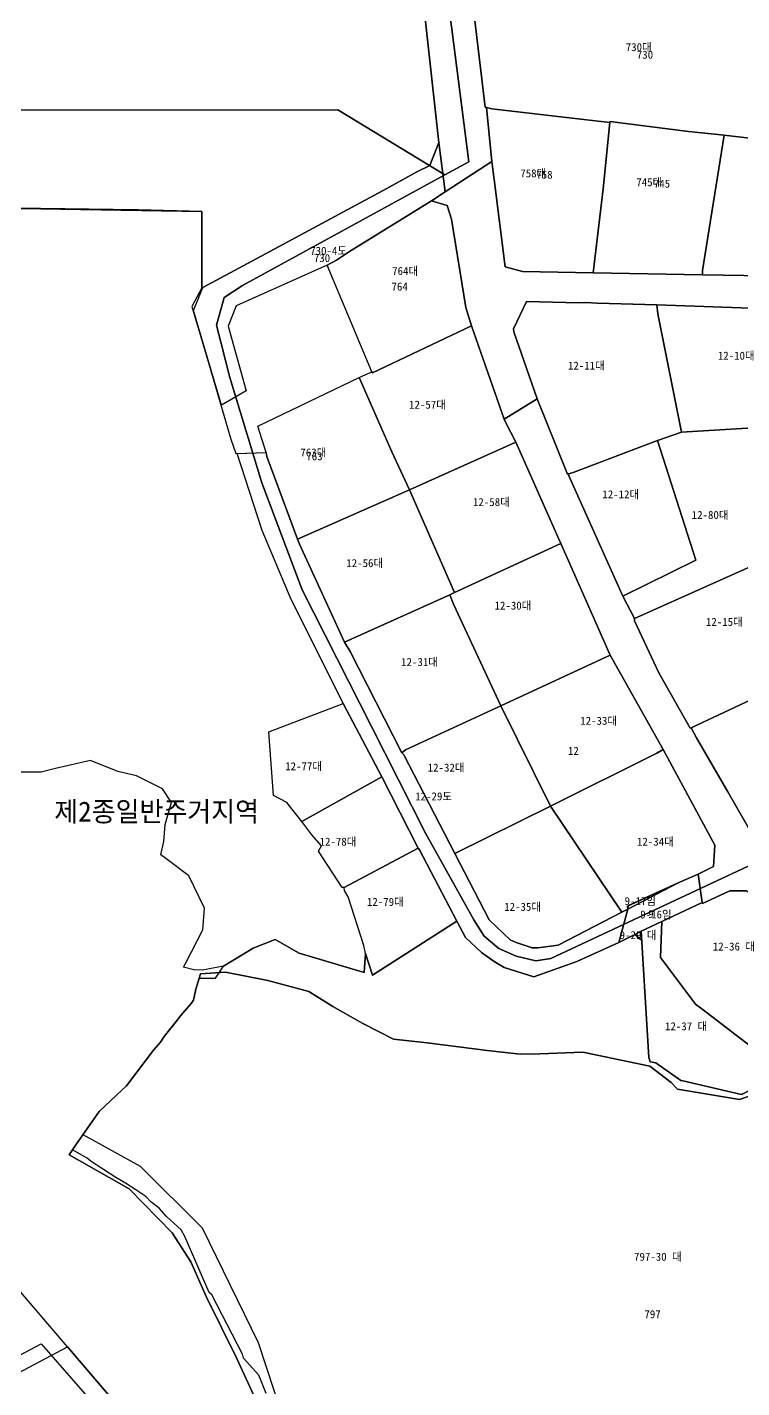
# Model space of a CAD drawing. Header units: metres. Extents: x 198218 to 208474, y 536547 to 547345.
# Drawn here: x 199153.1 to 199296.1, y 543856.3 to 544128.4 of the extents above; entities that cross this region are included whole.
import ezdxf
from ezdxf.enums import TextEntityAlignment as Align

# ---------------------------------------------------------------- set-up
doc = ezdxf.new("R2010")
doc.units = ezdxf.units.M
for name, color, linetype in [('CENTER_RADIUS', 1, 'Continuous'), ('PARCEL_BONBUN', 7, 'Continuous'), ('PARCEL_BUBUN', 8, 'Continuous'), ('PARCEL_LABEL', 3, 'Continuous'), ('ZONING', 5, 'Continuous'), ('ZONING_LABEL', 6, 'Continuous')]:
    doc.layers.add(name, color=color, linetype=linetype)

msp = doc.modelspace()

# ---------------------------------------------------------------- linework, layer by layer
at = {"layer": 'CENTER_RADIUS'}
msp.add_circle((200224.7, 544673.01), 1000, dxfattribs=at)
at = {"layer": 'PARCEL_BONBUN'}
for points in [[(199269.66, 544109.5), (199269.66, 544109.32), (199263.86, 544109.96), (199246.06, 544112.04), (199244.97, 544112.3), (199244.73, 544112.34), (199242.46, 544131.36), (199241.5, 544138.76), (199240.83, 544144.53), (199244.48, 544148.04), (199275.93, 544142.41), (199285.21, 544140.51), (199289.21, 544138.69), (199289.47, 544138.58), (199292.77, 544136.86), (199315.11, 544124.19), (199316.96, 544123.8), (199316.37, 544120.09), (199313.7, 544104.26), (199313.5, 544104.28), (199292.55, 544106.77), (199285.44, 544107.49), (199269.66, 544109.5)], [(199269.66, 544109.32), (199268.32, 544096.07), (199266.35, 544079.23), (199252.22, 544079.48), (199248.75, 544080.45), (199246.52, 544097.87), (199246.07, 544101.5), (199244.97, 544112.3), (199246.06, 544112.04), (199263.86, 544109.96), (199269.66, 544109.32)], [(199292.55, 544106.77), (199288.21, 544079.74), (199288.2, 544078.81), (199266.35, 544079.23), (199268.32, 544096.07), (199269.66, 544109.32), (199269.66, 544109.5), (199285.44, 544107.49), (199292.55, 544106.77)], [(199213.09, 544080.8), (199194.89, 544072.66), (199193.31, 544068.61), (199196.89, 544055.66), (199191.92, 544052.77), (199186.33, 544071.68), (199188.2, 544076.3), (199199.04, 544082.12), (199225.02, 544096.08), (199231.02, 544099.44), (199233.63, 544100.68), (199235.44, 544105.33), (199236.7, 544095.43), (199233.95, 544093.67), (199217.58, 544083.5), (199214.97, 544081.77), (199213.09, 544080.8)], [(199288.2, 544078.81), (199288.21, 544079.74), (199292.55, 544106.77), (199313.5, 544104.28), (199313.45, 544103.72), (199308.84, 544078.51), (199288.2, 544078.81)], [(199222.03, 544059.47), (199213.09, 544080.8), (199214.97, 544081.77), (199217.58, 544083.5), (199233.95, 544093.67), (199237.11, 544092.7), (199237.96, 544089.96), (199240.84, 544072.29), (199241.97, 544068.63), (199222.14, 544059.22), (199222.03, 544059.47)], [(199201.01, 544042.5), (199200.88, 544043.3), (199199.19, 544048.59), (199219.51, 544058.32), (199226.03, 544043.46), (199229.58, 544035.86), (199207.18, 544025.99), (199201.01, 544042.5)], [(199273.25, 543952.03), (199273.22, 543952.62), (199283.36, 543957.25), (199287.33, 543959), (199288.13, 543953.32), (199280.1, 543949.55), (199275.91, 543947.59), (199276.02, 543945.79), (199274.65, 543946.96), (199271.44, 543945.37), (199273.25, 543952.03)]]:
    msp.add_lwpolyline(points, close=True, dxfattribs=at)
for points in [[(199232.61, 544131.27), (199235.44, 544105.33), (199233.63, 544100.68), (199231.02, 544099.44), (199225.02, 544096.08), (199199.04, 544082.12), (199188.2, 544076.3), (199188.04, 544076.22), (199188.02, 544091.5), (199175.24, 544091.83), (199175.06, 544091.84), (199131.5, 544092.43)], [(199242.46, 544131.36), (199244.73, 544112.34), (199244.97, 544112.3), (199246.07, 544101.5), (199236.7, 544095.43), (199235.44, 544105.33), (199232.61, 544131.27)], [(199305.35, 544071.91), (199279.11, 544072.87), (199267.11, 544073.15), (199264.81, 544073.29), (199263.44, 544073.23), (199252.99, 544073.49), (199250.42, 544068.07), (199250.43, 544067.47), (199255.14, 544054.04), (199248.53, 544050.01), (199241.97, 544068.63), (199240.84, 544072.29), (199237.96, 544089.96), (199237.11, 544092.7), (199233.95, 544093.67), (199236.7, 544095.43), (199246.07, 544101.5), (199246.52, 544097.87), (199248.75, 544080.45), (199252.22, 544079.48), (199266.35, 544079.23), (199288.2, 544078.81), (199308.84, 544078.51)], [(199131.5, 544092.43), (199159.76, 544091.96), (199188.02, 544091.5), (199188.04, 544076.22), (199186, 544072.5), (199189.41, 544061.02), (199193.84, 544045.96), (199194.79, 544043.15), (199200.88, 544043.3), (199201.01, 544042.5), (199207.18, 544025.99), (199229.58, 544035.86), (199226.03, 544043.46), (199219.51, 544058.32), (199222.03, 544059.47), (199222.14, 544059.22), (199241.97, 544068.63), (199248.53, 544050.01), (199255.14, 544054.04), (199250.43, 544067.47), (199250.42, 544068.07), (199252.99, 544073.49), (199263.44, 544073.23), (199264.81, 544073.29), (199267.11, 544073.15), (199279.11, 544072.87), (199305.35, 544071.91)], [(199296.28, 543914.89), (199284.26, 543917.7), (199283.87, 543917.79), (199278.85, 543921.29), (199277.73, 543921.49), (199277.47, 543922.33), (199275.91, 543947.59), (199280.1, 543949.55), (199288.13, 543953.32), (199287.33, 543959), (199283.36, 543957.25), (199273.44, 543952.73), (199271.44, 543945.37), (199263.09, 543941.55), (199254.47, 543938.48), (199248.52, 543940.33), (199246.5, 543941.54), (199243.96, 543943.34), (199240.81, 543946.36), (199239.07, 543949.63), (199222.16, 543938.8), (199220.78, 543943.15), (199220.51, 543939.33), (199207.49, 543943.21), (199202.66, 543945.92), (199198.29, 543944.25), (199192.37, 543940.6), (199188.13, 543939.79), (199186.41, 543939.91), (199184.37, 543940.4), (199184.75, 543941.14), (199188.2, 543947.9), (199188.57, 543952.24), (199185.4, 543958.66), (199185.4, 543958.66), (199180.82, 543962.17), (199179.82, 543962.9), (199180.4, 543965.57), (199180.65, 543968.92), (199181.96, 543973.35), (199180.14, 543976.1), (199174.92, 543978.66), (199171.22, 543979.57), (199165.71, 543981.75), (199158.7, 543980.11), (199155.88, 543979.43), (199149.92, 543979.43)], [(199200.89, 543855.17), (199199.4, 543858.82), (199196.36, 543862.21), (199196.14, 543863.02), (199190, 543874.89), (199189.51, 543875.38), (199184.59, 543886.56), (199183.89, 543887.9), (199180.96, 543890.58), (199179.48, 543892.23), (199177.8, 543893.52), (199176.78, 543894.59), (199174.77, 543895.9), (199172.7, 543897.24), (199170.82, 543898.34), (199165.84, 543901.54), (199165.09, 543902.25), (199162.11, 543903.87), (199162.82, 543904.88), (199164.24, 543906.91), (199167.48, 543911.55), (199170.94, 543914.84), (199172.91, 543916.72), (199174.78, 543919.17), (199178.32, 543923.81), (199179.71, 543925.39), (199180.45, 543926.54), (199182.84, 543929.58), (199183.74, 543930.71), (199185.85, 543933.16), (199186.33, 543933.84), (199186.81, 543936.03), (199187.5, 543938.23), (199190.74, 543938.23), (199192.37, 543940.6), (199198.29, 543944.25), (199202.66, 543945.92), (199207.49, 543943.21), (199220.51, 543939.33), (199220.78, 543943.15), (199222.16, 543938.8), (199239.07, 543949.63), (199240.81, 543946.36), (199243.96, 543943.34), (199246.5, 543941.54), (199248.52, 543940.33), (199254.47, 543938.48), (199263.09, 543941.55), (199271.44, 543945.37), (199274.65, 543946.96), (199274.65, 543946.96), (199276.02, 543945.79), (199275.91, 543947.59), (199277.47, 543922.33), (199277.73, 543921.49), (199278.85, 543921.29), (199283.87, 543917.79), (199284.26, 543917.7), (199296.02, 543914.95), (199298.48, 543916.24)], [(199127.84, 543850.29), (199141.57, 543857.59), (199155.83, 543865.13), (199160.05, 543860.3), (199171.18, 543847.55)]]:
    msp.add_lwpolyline(points, dxfattribs=at)
at = {"layer": 'PARCEL_BUBUN'}
for points in [[(199240.83, 544144.53), (199244.48, 544148.04), (199275.93, 544142.41), (199285.21, 544140.51), (199289.21, 544138.69), (199289.47, 544138.58), (199292.77, 544136.86), (199315.11, 544124.19), (199316.96, 544123.8), (199316.37, 544120.09), (199313.7, 544104.26), (199313.5, 544104.28), (199292.55, 544106.77), (199285.44, 544107.49), (199269.66, 544109.5), (199269.66, 544109.32), (199263.86, 544109.96), (199246.06, 544112.04), (199244.97, 544112.3), (199244.73, 544112.34), (199242.46, 544131.36), (199241.5, 544138.76), (199240.83, 544144.53)], [(199244.97, 544112.3), (199246.06, 544112.04), (199263.86, 544109.96), (199269.66, 544109.32), (199268.32, 544096.07), (199266.35, 544079.23), (199252.22, 544079.48), (199248.75, 544080.45), (199246.52, 544097.87), (199246.07, 544101.5), (199244.97, 544112.3)], [(199269.66, 544109.32), (199269.66, 544109.5), (199285.44, 544107.49), (199292.55, 544106.77), (199288.21, 544079.74), (199288.2, 544078.81), (199266.35, 544079.23), (199268.32, 544096.07), (199269.66, 544109.32)], [(199235.44, 544105.33), (199236.7, 544095.43), (199233.95, 544093.67), (199217.58, 544083.5), (199214.97, 544081.77), (199213.09, 544080.8), (199194.89, 544072.66), (199193.31, 544068.61), (199196.89, 544055.66), (199191.92, 544052.77), (199186.33, 544071.68), (199188.2, 544076.3), (199199.04, 544082.12), (199225.02, 544096.08), (199231.02, 544099.44), (199233.63, 544100.68), (199235.44, 544105.33)], [(199292.55, 544106.77), (199313.5, 544104.28), (199313.45, 544103.72), (199308.84, 544078.51), (199288.2, 544078.81), (199288.21, 544079.74), (199292.55, 544106.77)], [(199233.95, 544093.67), (199237.11, 544092.7), (199237.96, 544089.96), (199240.84, 544072.29), (199241.97, 544068.63), (199222.14, 544059.22), (199222.03, 544059.47), (199213.09, 544080.8), (199214.97, 544081.77), (199217.58, 544083.5), (199233.95, 544093.67)], [(199263.44, 544073.23), (199264.81, 544073.29), (199267.11, 544073.15), (199279.11, 544072.87), (199279.31, 544071.06), (199283.99, 544047.37), (199279.22, 544045.73), (199262.31, 544039.3), (199261.42, 544039.05), (199261.21, 544038.98), (199255.14, 544054.04), (199250.43, 544067.47), (199250.42, 544068.07), (199252.99, 544073.49), (199263.44, 544073.23)], [(199305.35, 544071.91), (199305.14, 544069.76), (199303.18, 544048.3), (199298.28, 544048.26), (199283.99, 544047.37), (199279.31, 544071.06), (199279.11, 544072.87), (199305.35, 544071.91)], [(199222.14, 544059.22), (199241.97, 544068.63), (199248.53, 544050.01), (199248.83, 544049.24), (199250.88, 544045.36), (199229.58, 544035.86), (199226.03, 544043.46), (199219.51, 544058.32), (199222.03, 544059.47), (199222.14, 544059.22)], [(199199.19, 544048.59), (199219.51, 544058.32), (199226.03, 544043.46), (199229.58, 544035.86), (199207.18, 544025.99), (199201.01, 544042.5), (199200.88, 544043.3), (199199.19, 544048.59)], [(199298.28, 544048.26), (199301.29, 544027.71), (199302.01, 544022.76), (199300.45, 544021.64), (199274.6, 544010.1), (199272.25, 544014.62), (199286.91, 544021.81), (199279.22, 544045.73), (199283.99, 544047.37), (199298.28, 544048.26)], [(199250.88, 544045.36), (199259.85, 544025.11), (199238.55, 544015.35), (199229.58, 544035.86), (199250.88, 544045.36)], [(199279.22, 544045.73), (199286.91, 544021.81), (199272.25, 544014.62), (199261.55, 544038.49), (199261.42, 544039.05), (199262.31, 544039.3), (199279.22, 544045.73)], [(199239.07, 543949.63), (199231.58, 543963.86), (199231.3, 543964.2), (199224.02, 543978.46), (199216.27, 543993.15), (199211.94, 544001.85), (199205.9, 544013.96), (199200.11, 544027.73), (199195.05, 544043.15), (199200.88, 544043.3), (199201.01, 544042.5), (199207.18, 544025.99), (199207.53, 544024.98), (199216.54, 544005.43), (199217.7, 544003.51), (199228.02, 543983.25), (199228.42, 543982.84), (199238.62, 543963.13), (199245.5, 543949.89), (199249.69, 543945.91), (199250.95, 543945.32), (199254.1, 543944.29), (199255.29, 543944.29), (199259.33, 543944.81), (199272.04, 543951.42), (199273.25, 543952.03), (199271.44, 543945.37), (199263.09, 543941.55), (199254.47, 543938.48), (199248.52, 543940.33), (199246.5, 543941.54), (199243.96, 543943.34), (199240.81, 543946.36), (199239.07, 543949.63)], [(199207.18, 544025.99), (199229.58, 544035.86), (199238.55, 544015.35), (199237.65, 544014.86), (199216.54, 544005.43), (199207.53, 544024.98), (199207.18, 544025.99)], [(199259.85, 544025.11), (199269.73, 544002.82), (199247.87, 543992.69), (199238.4, 544013), (199237.65, 544014.86), (199238.55, 544015.35), (199259.85, 544025.11)], [(199302.17, 544022.26), (199302.24, 544020.52), (199308.98, 543999.09), (199285.96, 543988.3), (199285.76, 543988.23), (199279.46, 543999.24), (199274.62, 544009.69), (199274.6, 544010.1), (199300.45, 544021.64), (199302.01, 544022.76), (199302.17, 544022.26)], [(199237.65, 544014.86), (199238.4, 544013), (199247.87, 543992.69), (199228.75, 543983.86), (199228.02, 543983.25), (199217.7, 544003.51), (199216.54, 544005.43), (199237.65, 544014.86)], [(199269.73, 544002.82), (199280.32, 543983.95), (199279.07, 543983.2), (199257.81, 543972.61), (199247.87, 543992.69), (199269.73, 544002.82)], [(199308.98, 543999.09), (199312.26, 543991.02), (199318.34, 543978.28), (199300.51, 543962.97), (199293.31, 543975.5), (199286.99, 543986.25), (199285.96, 543988.3), (199308.98, 543999.09)], [(199201.45, 543987.49), (199216.27, 543993.15), (199224.02, 543978.46), (199208.03, 543969.54), (199205.02, 543973.32), (199202.35, 543974.71), (199201.45, 543987.49)], [(199228.75, 543983.86), (199247.87, 543992.69), (199257.81, 543972.61), (199238.62, 543963.13), (199228.42, 543982.84), (199228.02, 543983.25), (199228.75, 543983.86)], [(199279.07, 543983.2), (199280.32, 543983.95), (199290.71, 543964.79), (199290.42, 543960.52), (199287.33, 543959), (199283.36, 543957.25), (199273.22, 543952.62), (199273.25, 543952.03), (199272.04, 543951.42), (199257.81, 543972.61), (199279.07, 543983.2)], [(199208.03, 543969.54), (199224.02, 543978.46), (199231.3, 543964.2), (199216.48, 543956.34), (199216.1, 543956.37), (199211.35, 543963.61), (199211.96, 543964.69), (199210.04, 543966.87), (199208.03, 543969.54)], [(199238.62, 543963.13), (199257.81, 543972.61), (199272.04, 543951.42), (199259.33, 543944.81), (199255.29, 543944.29), (199254.1, 543944.29), (199250.95, 543945.32), (199249.69, 543945.91), (199245.5, 543949.89), (199238.62, 543963.13)], [(199231.58, 543963.86), (199239.07, 543949.63), (199222.16, 543938.8), (199220.78, 543943.15), (199220.43, 543944.76), (199217.31, 543954.46), (199216.57, 543955.73), (199216.48, 543956.34), (199231.3, 543964.2), (199231.58, 543963.86)], [(199275.91, 543947.59), (199274.65, 543946.96), (199271.44, 543945.37), (199273.25, 543952.03), (199283.36, 543957.25), (199287.33, 543959), (199288.13, 543953.32), (199280.1, 543949.55), (199275.91, 543947.59)], [(199273.22, 543952.62), (199283.36, 543957.25), (199273.25, 543952.03), (199273.22, 543952.62)], [(199293.68, 543955.66), (199297.07, 543955.66), (199306.45, 543945.91), (199312.61, 543941.26), (199311.95, 543939.81), (199301.81, 543921.58), (199288.1, 543932.1), (199286.82, 543933.04), (199279.82, 543942.38), (199280.1, 543949.55), (199288.13, 543953.32), (199288.22, 543953.15), (199293.68, 543955.66)], [(199279.82, 543942.38), (199286.82, 543933.04), (199288.1, 543932.1), (199301.81, 543921.58), (199298.48, 543916.24), (199296.02, 543914.95), (199284.26, 543917.7), (199283.87, 543917.79), (199278.85, 543921.29), (199277.73, 543921.49), (199277.47, 543922.33), (199275.91, 543947.59), (199280.1, 543949.55), (199279.82, 543942.38)], [(199274.65, 543946.96), (199275.91, 543947.59), (199276.02, 543945.79), (199274.65, 543946.96)]]:
    msp.add_lwpolyline(points, close=True, dxfattribs=at)
for points in [[(199242.46, 544131.36), (199244.73, 544112.34), (199244.97, 544112.3), (199246.07, 544101.5), (199236.7, 544095.43), (199235.44, 544105.33), (199232.61, 544131.27)], [(199305.35, 544071.91), (199279.11, 544072.87), (199267.11, 544073.15), (199264.81, 544073.29), (199263.44, 544073.23), (199252.99, 544073.49), (199250.42, 544068.07), (199250.43, 544067.47), (199255.14, 544054.04), (199248.53, 544050.01), (199241.97, 544068.63), (199240.84, 544072.29), (199237.96, 544089.96), (199237.11, 544092.7), (199233.95, 544093.67), (199236.7, 544095.43), (199246.07, 544101.5), (199246.52, 544097.87), (199248.75, 544080.45), (199252.22, 544079.48), (199266.35, 544079.23), (199288.2, 544078.81), (199308.84, 544078.51)], [(199297.07, 543955.66), (199293.68, 543955.66), (199288.22, 543953.15), (199288.13, 543953.32), (199287.33, 543959), (199290.42, 543960.52), (199290.71, 543964.79), (199280.32, 543983.95), (199269.73, 544002.82), (199259.85, 544025.11), (199250.88, 544045.36), (199248.83, 544049.24), (199248.53, 544050.01), (199248.53, 544050.01), (199255.14, 544054.04), (199261.21, 544038.98), (199261.42, 544039.05), (199261.55, 544038.49), (199272.25, 544014.62), (199274.6, 544010.1), (199274.62, 544009.69), (199279.46, 543999.24), (199285.76, 543988.23), (199285.96, 543988.3), (199286.99, 543986.25), (199293.31, 543975.5), (199300.51, 543962.97)], [(199205.72, 543846.03), (199199.35, 543865.31), (199188.14, 543888.24), (199175.74, 543900.59), (199164.24, 543906.91), (199167.48, 543911.55), (199170.94, 543914.84), (199172.91, 543916.72), (199174.78, 543919.17), (199178.32, 543923.81), (199179.71, 543925.39), (199180.45, 543926.54), (199182.84, 543929.58), (199183.74, 543930.71), (199185.85, 543933.16), (199186.33, 543933.84), (199186.81, 543936.03), (199187.5, 543938.23), (199190.74, 543938.23), (199192.37, 543940.6), (199198.29, 543944.25), (199202.66, 543945.92), (199207.49, 543943.21), (199220.51, 543939.33), (199220.78, 543943.15), (199222.16, 543938.8), (199239.07, 543949.63), (199240.81, 543946.36), (199243.96, 543943.34), (199246.5, 543941.54), (199248.52, 543940.33), (199254.47, 543938.48), (199263.09, 543941.55), (199271.44, 543945.37), (199274.65, 543946.96), (199276.02, 543945.79), (199275.91, 543947.59), (199277.47, 543922.33), (199277.73, 543921.49), (199278.85, 543921.29), (199283.87, 543917.79), (199284.26, 543917.7), (199296.02, 543914.95), (199298.48, 543916.24)]]:
    msp.add_lwpolyline(points, dxfattribs=at)
at = {"layer": 'ZONING'}
for points in [[(199234.91, 544152.51), (199241.46, 544101.44), (199236.65, 544098.81), (199215.24, 544111.82), (199131.46, 544111.79)], [(199298.35, 543961.08), (199257.86, 543942.18), (199254.88, 543941.66), (199250.95, 543942.65), (199247.45, 543944.17), (199244.51, 543946.59), (199242.48, 543949.88), (199232.77, 543967.23), (199221.94, 543988.56), (199208.1, 544015.86), (199200.03, 544037.27), (199193.59, 544058.33), (199190.95, 544068.81), (199190.95, 544068.81), (199192.47, 544074.3), (199196.14, 544076.74), (199236.65, 544098.81), (199241.46, 544101.44), (199234.91, 544152.51)], [(199131.46, 544111.79), (199215.24, 544111.82), (199236.65, 544098.81), (199196.14, 544076.74), (199192.47, 544074.3), (199190.95, 544068.81), (199193.59, 544058.33), (199200.03, 544037.27), (199208.1, 544015.86), (199221.94, 543988.56), (199232.77, 543967.23), (199242.48, 543949.88), (199244.51, 543946.59), (199247.45, 543944.17), (199250.95, 543942.65), (199254.88, 543941.66), (199257.86, 543942.18), (199298.35, 543961.08)], [(199196.64, 543822.99), (199161.1, 543864.52), (199064.95, 543976.88)], [(199198.81, 543853.88), (199194.94, 543862.32), (199188.96, 543874.45), (199185.79, 543881.49), (199182.1, 543887.29), (199173.47, 543896.08), (199161.43, 543902.9), (199162.82, 543904.88), (199167.48, 543911.55), (199170.94, 543914.84), (199172.91, 543916.72), (199174.78, 543919.17), (199178.32, 543923.81), (199179.71, 543925.39), (199180.45, 543926.54), (199182.84, 543929.58), (199183.74, 543930.71), (199185.85, 543933.16), (199186.33, 543933.84), (199186.81, 543936.03), (199187.76, 543939.08), (199192.75, 543939.43), (199201.21, 543937.73), (199209.4, 543935.58), (199214.24, 543932.53), (199220.26, 543929.18), (199226.37, 543926.05), (199233.14, 543925.31), (199245.13, 543923.75), (199251.72, 543922.99), (199255.67, 543923.06), (199264.3, 543923.43), (199277.7, 543920.61), (199281.94, 543917.33), (199283.21, 543916), (199295.64, 543913.99), (199298.47, 543914.95)], [(199298.47, 543914.95), (199295.64, 543913.99), (199283.21, 543916), (199281.94, 543917.33), (199277.7, 543920.61), (199264.3, 543923.43), (199255.67, 543923.06), (199251.72, 543922.99), (199245.13, 543923.75), (199233.14, 543925.31), (199226.37, 543926.05), (199220.26, 543929.18), (199214.24, 543932.53), (199209.4, 543935.58), (199201.21, 543937.73), (199192.75, 543939.43), (199187.76, 543939.08), (199186.81, 543936.03), (199186.33, 543933.84), (199185.85, 543933.16), (199183.74, 543930.71), (199182.84, 543929.58), (199180.45, 543926.54), (199179.71, 543925.39), (199178.32, 543923.81), (199174.78, 543919.17), (199172.91, 543916.72), (199170.94, 543914.84), (199167.48, 543911.55), (199162.82, 543904.88), (199161.43, 543902.9), (199173.47, 543896.08), (199182.1, 543887.29), (199185.79, 543881.49), (199188.96, 543874.45), (199194.94, 543862.32), (199198.81, 543853.88)], [(199107.48, 543836.12), (199161.1, 543864.52), (199196.64, 543822.99)]]:
    msp.add_lwpolyline(points, dxfattribs=at)

# ---------------------------------------------------------------- texts
at = {"layer": 'PARCEL_LABEL'}
for s, p in [('730대', (199275.45, 544124.37)), ('730', (199276.7, 544122.85)), ('758대', (199254.34, 544099.14)), ('758', (199256.59, 544098.87)), ('745대', (199277.56, 544097.36)), ('745', (199280.11, 544097.08)), ('730-4도', (199213.38, 544083.64)), ('730', (199212.06, 544082.19)), ('764대', (199228.69, 544079.61)), ('764', (199227.61, 544076.5)), ('12-10대', (199294.96, 544062.68)), ('12-11대', (199264.96, 544060.69)), ('12-57대', (199233.16, 544052.88)), ('763대', (199210.32, 544043.33)), ('763', (199210.55, 544042.57)), ('12-58대', (199245.95, 544033.41)), ('12-12대', (199271.84, 544034.96)), ('12-80대', (199289.73, 544030.83)), ('12-56대', (199220.6, 544021.21)), ('12-30대', (199250.27, 544012.71)), ('12-15대', (199292.58, 544009.46)), ('12-31대', (199231.57, 544001.43)), ('12-33대', (199267.42, 543989.68)), ('12', (199262.37, 543983.66)), ('12-77대', (199208.37, 543980.59)), ('12-32대', (199236.89, 543980.32)), ('12-29도', (199234.39, 543974.57)), ('12-78대', (199215.25, 543965.51)), ('12-34대', (199278.78, 543965.51)), ('12-79대', (199224.73, 543953.48)), ('12-35대', (199252.2, 543952.48)), ('9-17임', (199275.76, 543953.63)), ('9-16임', (199278.9, 543950.96)), ('9', (199277.88, 543951.05)), ('9-29 대', (199275.31, 543946.83)), ('12-36 대', (199294.5, 543944.55)), ('12-37 대', (199284.93, 543928.6)), ('797-30 대', (199279.28, 543882.52)), ('797', (199278.22, 543871.02))]:
    msp.add_text(s, height=1.6, dxfattribs=at).set_placement(p, align=Align.MIDDLE_CENTER)
at = {"layer": 'ZONING_LABEL'}
msp.add_text('제2종일반주거지역', height=4, dxfattribs=at).set_placement((199178.96, 543971.54), align=Align.MIDDLE_CENTER)

doc.saveas('drawing.dxf')
